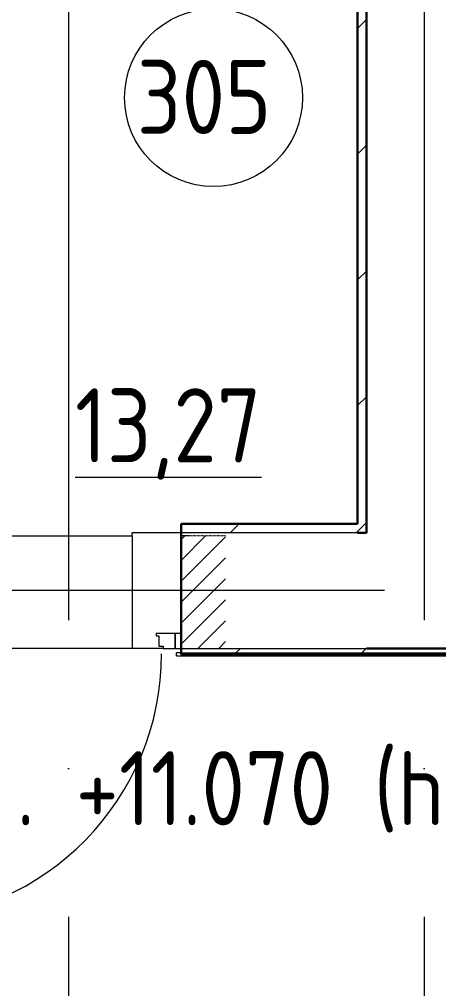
# Model space of a CAD drawing. Header units: millimetres. Extents: x -1073752 to 1436911, y -1379358 to 94781.
# Drawn here: x -903813 to -902400, y -1123731 to -1120460 of the extents above; entities that cross this region are included whole.
import ezdxf

# ---------------------------------------------------------------- set-up
doc = ezdxf.new("R2010")
doc.units = ezdxf.units.MM
doc.linetypes.add('ADSK_Линия сетки', pattern=[25, 20, -2.5, 0, -2.5])
doc.linetypes.add('ADSK_Штриховая_ш2 п1_5', pattern=[4.5, 3, -1.5])
for name, color, linetype, lineweight in [('Аннотация', 7, 'Continuous', 18), ('Двери', 252, 'Continuous', 9), ('Марки помещений', 7, 'Continuous', 20), ('Ограждение', 252, 'Continuous', 9), ('Оси', 252, 'Continuous', 9), ('Стены внутренние', 7, 'Continuous', 18), ('Стены наружные', 7, 'Continuous', 18), ('Стены штриховка', 7, 'Continuous', 9)]:
    doc.layers.add(name, color=color, linetype=linetype, lineweight=lineweight)
doc.layers.add('Двери открывание', color=7, linetype='Continuous', lineweight=9, true_color=0xc0c0c0)
doc.styles.add('GOST Common_2', font='', dxfattribs={"width": 0.9, "height": 250})
doc.styles.get('GOST Common_2').set_extended_font_data('GOST type B')

# ---------------------------------------------------------------- blocks, each defined once
blk = doc.blocks.new('3 этаж')
at = {"layer": 'Двери', "color": 251, "linetype": 'Continuous', "lineweight": 18, "true_color": 0x636466}
for p, q in [((263408.6, -8978.4), (263325.8, -9061.3)), ((263337.9, -8978.4), (263325.8, -8990.6)), ((263475.8, -8982), (263325.8, -9132)), ((263475.8, -9052.7), (263325.8, -9202.7)), ((263475.8, -9123.4), (263325.8, -9273.4)), ((263475.8, -9194.1), (263325.8, -9344.1)), ((263475.8, -9264.8), (263382.2, -9358.4)), ((263475.8, -9335.6), (263452.9, -9358.4))]:
    blk.add_line(p, q, dxfattribs=at)
at = {"layer": 'Двери', "color": 251, "linetype": 'ADSK_Штриховая_ш2 п1_5', "true_color": 0x636466}
for p, q in [((263475.8, -8978.4), (263325.8, -8978.4)), ((263325.8, -8978.4), (263325.8, -9358.4)), ((263325.8, -9358.4), (263475.8, -9358.4))]:
    blk.add_line(p, q, dxfattribs=at)
at = {"layer": 'Двери', "color": 251, "true_color": 0x636466}
for p, q in [((263305.8, -9308.4), (263241.8, -9308.4)), ((263241.8, -9308.4), (263241.8, -9316.4)), ((263241.8, -9316.4), (263250.8, -9316.4)), ((263250.8, -9316.4), (263250.8, -9350.4)), ((263325.8, -9308.4), (263305.8, -9308.4)), ((263305.8, -9308.4), (263305.8, -9358.4)), ((263305.8, -9358.4), (263305.8, -9308.4)), ((263325.8, -9358.4), (263325.8, -9308.4)), ((263250.8, -9350.4), (263264.8, -9350.4)), ((263264.8, -9350.4), (263264.8, -9358.4)), ((263264.8, -9358.4), (263305.8, -9358.4)), ((263305.8, -9358.4), (263325.8, -9358.4))]:
    blk.add_line(p, q, dxfattribs=at)
at = {"layer": 'Двери открывание', "color": 251, "true_color": 0x636466}
blk.add_arc((262361.8, -9376.4), 898, 271.1485, 0, dxfattribs=at)
at = {"layer": 'Марки помещений', "color": 251, "true_color": 0x636466}
blk.add_circle((263435.1, -7500.1), 300, dxfattribs=at)
at = {"layer": 'Ограждение', "color": 251, "true_color": 0x636466}
for p, q in [((263310.8, -9383.4), (263310.8, -9373.4)), ((263325.8, -9373.4), (263310.8, -9373.4)), ((263310.8, -9383.4), (265255.8, -9383.4))]:
    blk.add_line(p, q, dxfattribs=at)
at = {"layer": 'Оси', "color": 251, "linetype": 'ADSK_Линия сетки', "ltscale": 200, "true_color": 0x636466}
for p, q in [((262945.8, -263.4), (262945.8, -31389.6)), ((264145.8, -263.4), (264145.8, -31389.6)), ((314013.1, -9163.4), (237073.5, -9163.4))]:
    blk.add_line(p, q, dxfattribs=at)
at = {"layer": 'Стены внутренние', "color": 251, "lineweight": 30, "true_color": 0x636466}
for p, q in [((263950.8, -2963.4), (263950.8, -8968.4)), ((263325.8, -8968.4), (263325.8, -9358.4)), ((263950.8, -8968.4), (263920.8, -8968.4)), ((263950.8, -9358.4), (264340.8, -9358.4))]:
    blk.add_line(p, q, dxfattribs=at)
at = {"layer": 'Стены внутренние', "color": 251, "true_color": 0x636466}
for p, q in [((263920.8, -8968.4), (263160.8, -8968.4)), ((263160.8, -8978.4), (263160.8, -8968.4)), ((263264.8, -9358.4), (263160.8, -9358.4)), ((263325.8, -9358.4), (263950.8, -9358.4))]:
    blk.add_line(p, q, dxfattribs=at)
at = {"layer": 'Стены наружные', "color": 251, "lineweight": 30, "true_color": 0x636466}
for p, q in [((263920.8, -2993.4), (263920.8, -8938.4)), ((263920.8, -8938.4), (263325.8, -8938.4)), ((263325.8, -8938.4), (263325.8, -8968.4)), ((263325.8, -9358.4), (263325.8, -9378.4)), ((263325.8, -9378.4), (265250.8, -9378.4))]:
    blk.add_line(p, q, dxfattribs=at)
at = {"layer": 'Стены наружные', "color": 251, "linetype": 'Continuous', "lineweight": 9, "true_color": 0x636466}
for p, q in [((263920.8, -7266.3), (263950.8, -7236.3)), ((263920.8, -7690.6), (263950.8, -7660.6)), ((263920.8, -8114.8), (263950.8, -8084.8)), ((263920.8, -8539.1), (263950.8, -8509.1)), ((263491.4, -8968.4), (263521.4, -8938.4)), ((263920.8, -8963.4), (263950.8, -8933.4)), ((263915.7, -8968.4), (263920.8, -8963.4)), ((263364.3, -9378.4), (263369.3, -9373.4)), ((263435, -9378.4), (263440, -9373.4)), ((263505.7, -9378.4), (263510.7, -9373.4)), ((263510.7, -9373.4), (263525.7, -9358.4)), ((263576.4, -9378.4), (263581.4, -9373.4)), ((263647.1, -9378.4), (263652.1, -9373.4)), ((263717.8, -9378.4), (263722.8, -9373.4)), ((263788.5, -9378.4), (263793.5, -9373.4)), ((263859.3, -9378.4), (263864.3, -9373.4)), ((263930, -9378.4), (263935, -9373.4)), ((263935, -9373.4), (263950, -9358.4)), ((264000.7, -9378.4), (264005.7, -9373.4)), ((264071.4, -9378.4), (264076.4, -9373.4)), ((264142.1, -9378.4), (264147.1, -9373.4))]:
    blk.add_line(p, q, dxfattribs=at)
at = {"layer": 'Стены наружные', "color": 251, "true_color": 0x636466}
for p, q in [((262295.8, -8978.4), (263160.8, -8978.4)), ((263160.8, -8978.4), (263160.8, -9358.4)), ((263160.8, -9358.4), (262356.8, -9358.4))]:
    blk.add_line(p, q, dxfattribs=at)
at = {"layer": 'Стены штриховка', "color": 251, "true_color": 0x636466}
blk.add_line((263325.8, -9373.4), (265230.8, -9373.4), dxfattribs=at)
at = {"layer": 'Аннотация', "color": 251, "true_color": 0x636466, "style": 'GOST Common_2', "width": 0.9}
blk.add_text('. +11.070 (h', height=250, dxfattribs=at).set_placement((262770.1, -9955.1))
at = {"layer": 'Марки помещений', "color": 251, "true_color": 0x636466, "style": 'GOST Common_2', "width": 0.9}
for s, p in [('305', (263176.3, -7622.4)), ('%%U13,27', (262968, -8730.7))]:
    blk.add_text(s, height=250, dxfattribs=at).set_placement(p)

msp = doc.modelspace()

# ---------------------------------------------------------------- block references
msp.add_blockref('3 этаж', (-1166593.9, -1113224.3))

doc.saveas('drawing.dxf')
